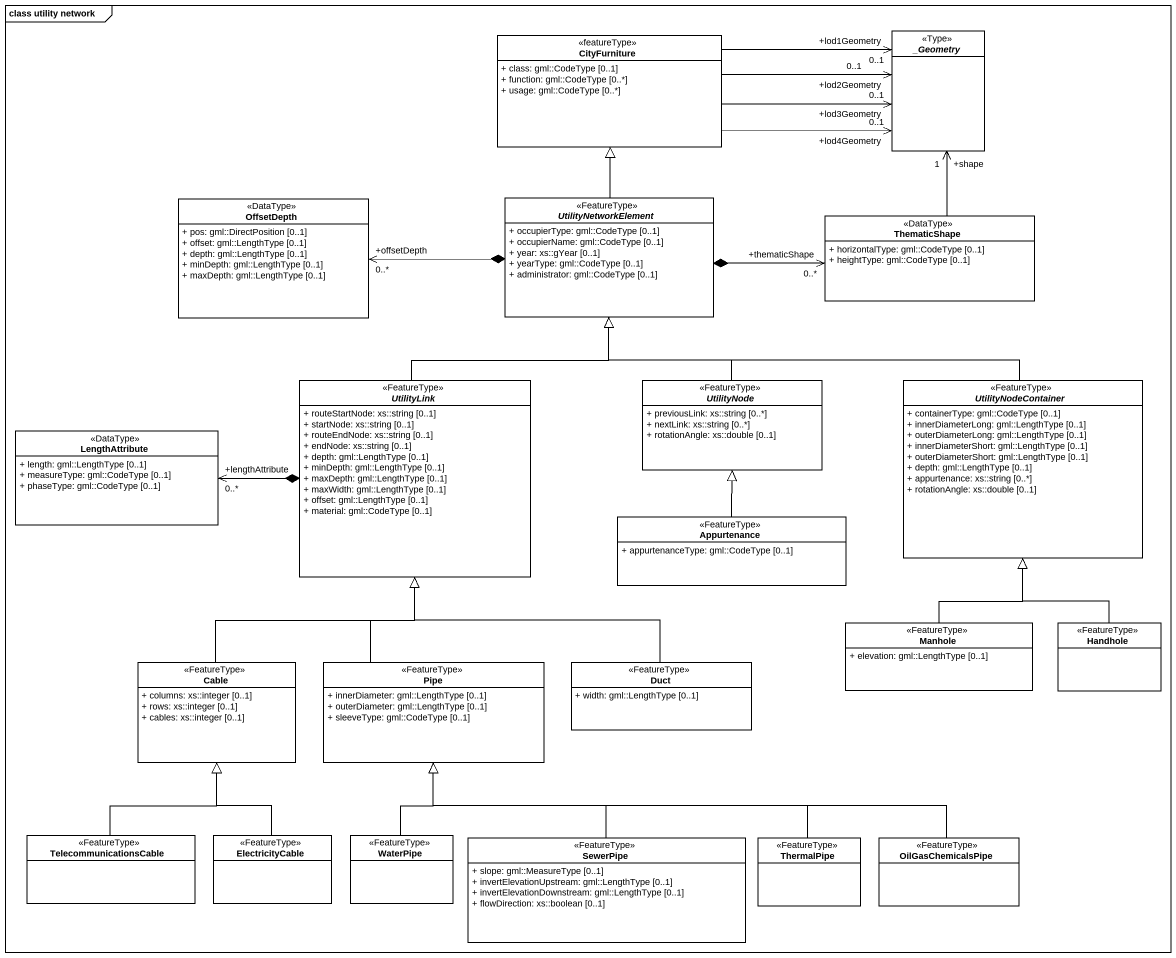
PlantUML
@startuml
mainframe class utility network
hide circle
hide empty members
skinparam classAttributeIconSize 0
class CityFurniture <<featureType>> #FFFFFF {
  + class: gml::CodeType [0..1]
  + function: gml::CodeType [0..*]
  + usage: gml::CodeType [0..*]
}
abstract class "_Geometry" as Geometry <<Type>> #FFFFFF
class OffsetDepth <<DataType>> #FFFFFF {
  + pos: gml::DirectPosition [0..1]
  + offset: gml::LengthType [0..1]
  + depth: gml::LengthType [0..1]
  + minDepth: gml::LengthType [0..1]
  + maxDepth: gml::LengthType [0..1]
}
abstract class UtilityNetworkElement <<FeatureType>> #FFFFFF {
  + occupierType: gml::CodeType [0..1]
  + occupierName: gml::CodeType [0..1]
  + year: xs::gYear [0..1]
  + yearType: gml::CodeType [0..1]
  + administrator: gml::CodeType [0..1]
}
class ThematicShape <<DataType>> #FFFFFF {
  + horizontalType: gml::CodeType [0..1]
  + heightType: gml::CodeType [0..1]
}
abstract class UtilityLink <<FeatureType>> #FFFFFF {
  + routeStartNode: xs::string [0..1]
  + startNode: xs::string [0..1]
  + routeEndNode: xs::string [0..1]
  + endNode: xs::string [0..1]
  + depth: gml::LengthType [0..1]
  + minDepth: gml::LengthType [0..1]
  + maxDepth: gml::LengthType [0..1]
  + maxWidth: gml::LengthType [0..1]
  + offset: gml::LengthType [0..1]
  + material: gml::CodeType [0..1]
}
abstract class UtilityNode <<FeatureType>> #FFFFFF {
  + previousLink: xs::string [0..*]
  + nextLink: xs::string [0..*]
  + rotationAngle: xs::double [0..1]
}
abstract class UtilityNodeContainer <<FeatureType>> #FFFFFF {
  + containerType: gml::CodeType [0..1]
  + innerDiameterLong: gml::LengthType [0..1]
  + outerDiameterLong: gml::LengthType [0..1]
  + innerDiameterShort: gml::LengthType [0..1]
  + outerDiameterShort: gml::LengthType [0..1]
  + depth: gml::LengthType [0..1]
  + appurtenance: xs::string [0..*]
  + rotationAngle: xs::double [0..1]
}
class LengthAttribute <<DataType>> #FFFFFF {
  + length: gml::LengthType [0..1]
  + measureType: gml::CodeType [0..1]
  + phaseType: gml::CodeType [0..1]
}
class Appurtenance <<FeatureType>> #FFFFFF {
  + appurtenanceType: gml::CodeType [0..1]
}
class Manhole <<FeatureType>> #FFFFFF {
  + elevation: gml::LengthType [0..1]
}
class Handhole <<FeatureType>> #FFFFFF
class Cable <<FeatureType>> #FFFFFF {
  + columns: xs::integer [0..1]
  + rows: xs::integer [0..1]
  + cables: xs::integer [0..1]
}
class Pipe <<FeatureType>> #FFFFFF {
  + innerDiameter: gml::LengthType [0..1]
  + outerDiameter: gml::LengthType [0..1]
  + sleeveType: gml::CodeType [0..1]
}
class Duct <<FeatureType>> #FFFFFF {
  + width: gml::LengthType [0..1]
}
class TelecommunicationsCable <<FeatureType>> #FFFFFF
class ElectricityCable <<FeatureType>> #FFFFFF
class WaterPipe <<FeatureType>> #FFFFFF
class SewerPipe <<FeatureType>> #FFFFFF {
  + slope: gml::MeasureType [0..1]
  + invertElevationUpstream: gml::LengthType [0..1]
  + invertElevationDownstream: gml::LengthType [0..1]
  + flowDirection: xs::boolean [0..1]
}
class ThermalPipe <<FeatureType>> #FFFFFF
class OilGasChemicalsPipe <<FeatureType>> #FFFFFF
Geometry "+lod1Geometry\n0..1" <-left- CityFurniture
Geometry "+lod2Geometry\n0..1" <-left- CityFurniture
Geometry "+lod3Geometry\n0..1" <-left- CityFurniture
Geometry "+lod4Geometry\n0..1" <-left- CityFurniture
Geometry "+shape\n1" <-- ThematicShape
OffsetDepth "+offsetDepth\n0..*" <-right-* UtilityNetworkElement
UtilityNetworkElement -up-|> CityFurniture
ThematicShape "+thematicShape\n0..*" <-left-* UtilityNetworkElement
UtilityLink -up-|> UtilityNetworkElement
UtilityNode -up-|> UtilityNetworkElement
UtilityNodeContainer -left-|> UtilityNetworkElement
LengthAttribute "+lengthAttribute\n0..*" <-right-* UtilityLink
Appurtenance -up-|> UtilityNode
Manhole -up-|> UtilityNodeContainer
Handhole -up-|> UtilityNodeContainer
Cable -up-|> UtilityLink
Pipe -up-|> UtilityLink
Duct -up-|> UtilityLink
TelecommunicationsCable -up-|> Cable
ElectricityCable -up-|> Cable
WaterPipe -up-|> Pipe
SewerPipe -up-|> Pipe
ThermalPipe -left-|> Pipe
OilGasChemicalsPipe -left-|> Pipe
@enduml
